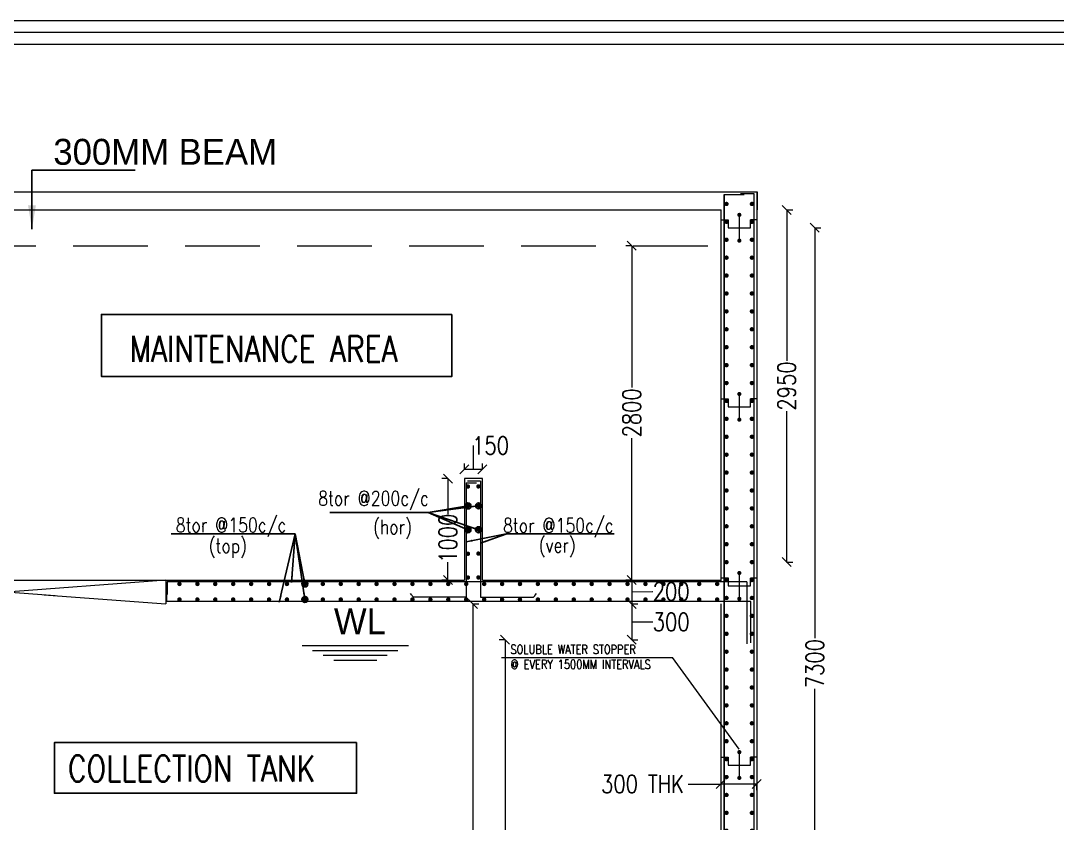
# Model space of a CAD drawing. Header units: millimetres. Extents: x -586673698 to -573385747, y -389867798 to -389752240.
# Drawn here: x -586580574 to -586571900, y -389841259 to -389834537 of the extents above; entities that cross this region are included whole.
import ezdxf
from ezdxf.enums import TextEntityAlignment as Align

# ---------------------------------------------------------------- set-up
doc = ezdxf.new("R2010")
doc.units = ezdxf.units.MM
doc.header["$LTSCALE"] = 100
doc.linetypes.add('( Hidden )', pattern=[0.375, 0.25, -0.125])
for name, color, linetype, lineweight in [('dim', 11, 'Continuous', 13), ('FOOTING', 6, 'Continuous', 13), ('REIN', 1, 'Continuous', 20), ('TBLK FRAME', 6, 'Continuous', 20)]:
    doc.layers.add(name, color=color, linetype=linetype, lineweight=lineweight)
for name, color, linetype in [('DT-PL-SHAFT', 230, 'Continuous'), ('Layer1', 7, 'Continuous'), ('text', 7, 'Continuous')]:
    doc.layers.add(name, color=color, linetype=linetype)
doc.styles.add('Arial', font='arial.ttf')
doc.styles.add('combine', font='romanc.shx', dxfattribs={"width": 0.8})
doc.styles.add('simplex-0.8', font='simplex.shx', dxfattribs={"width": 0.8})
doc.styles.add('TIMESNEWROMAN', font='times.ttf')
doc.dimstyles.new('75 ISO', dxfattribs={"dimtxt": 100, "dimasz": 75, "dimexe": 75, "dimexo": 0.7, "dimgap": 0.4, "dimtad": 0, "dimtoh": 1, "dimdec": 0, "dimdsep": 46, "dimtxsty": 'combine', "dimblk": 'OBLIQUE', "dimcen": 0, "dimclrd": 11, "dimclre": 2, "dimclrt": 4, "dimadec": 1, "dimazin": 2, "dimtfac": 1, "dimtdec": 0, "dimtmove": 2, "dimatfit": 3, "dimldrblk": 'OBLIQUE', "dimfxl": 0, "dimtolj": 1, "dimtzin": 0, "dimlwd": -1, "dimlwe": -1, "dimarcsym": 0})
doc.dimstyles.new('FOOTINF DIM', dxfattribs={"dimtxt": 250, "dimasz": 40, "dimexe": 50, "dimexo": 80, "dimgap": 35, "dimtad": 1, "dimtoh": 1, "dimdec": 0, "dimzin": 1, "dimdsep": 46, "dimtxsty": 'TIMESNEWROMAN', "dimblk": 'TICK', "dimcen": 2, "dimclrd": 7, "dimclre": 250, "dimclrt": 32, "dimadec": 1, "dimazin": 0, "dimtfac": 1, "dimtdec": 0, "dimtix": 1, "dimtmove": 1, "dimatfit": 3, "dimfxl": 0, "dimlwd": -1, "dimlwe": -1, "dimarcsym": 0})
doc.dimstyles.new('V Mts', dxfattribs={"dimtxt": 150, "dimasz": 75, "dimexe": 0.1, "dimexo": 0, "dimgap": 0.01, "dimtad": 1, "dimdec": 0, "dimzin": 3, "dimdsep": 46, "dimtxsty": 'Arial', "dimsah": 1, "dimcen": 0.09375, "dimdle": 0.01, "dimclrd": 8, "dimclre": 8, "dimclrt": 256, "dimadec": 0, "dimazin": 0, "dimtfac": 0.7, "dimtdec": 3, "dimtofl": 0, "dimtmove": 2, "dimatfit": 3, "dimfxl": 0, "dimfrac": 1, "dimtolj": 1, "dimtzin": 0, "dimarcsym": 0})

# ---------------------------------------------------------------- blocks, each defined once
blk = doc.blocks.new('_Oblique')
at = {"color": 0, "linetype": 'ByBlock', "lineweight": -2}
blk.add_line((-0.5, -0.5), (0.5, 0.5), dxfattribs=at)
blk = doc.blocks.new('*D616')
at = {"layer": 'Defpoints', "color": 0, "transparency": 16777216}
for p in [(-586576238.9, -389839721.4), (-586576521.4, -389843721.4), (-586576238.9, -389843721.4)]:
    blk.add_point(p, dxfattribs=at)
at = {"layer": 'dim', "color": 2, "transparency": 16777216}
for p, q in [((-586576520.7, -389839721.4), (-586576571.4, -389839721.4)), ((-586576520.7, -389843721.4), (-586576571.4, -389843721.4))]:
    blk.add_line(p, q, dxfattribs=at)
at = {"layer": 'dim', "color": 11, "transparency": 16777216}
for p, q in [((-586576521.4, -389839721.4), (-586576521.4, -389841509.6)), ((-586576521.4, -389843721.4), (-586576521.4, -389841933.3))]:
    blk.add_line(p, q, dxfattribs=at)
at = {"layer": 'dim', "color": 11, "transparency": 16777216, "xscale": 75, "yscale": 75, "zscale": 75}
for p, rotation in [((-586576521.4, -389839721.4), 90), ((-586576521.4, -389843721.4), 270)]:
    blk.add_blockref('_Oblique', p, dxfattribs=dict(at, rotation=rotation))
at = {"layer": 'dim', "color": 4, "transparency": 16777216, "insert": (-586576521.4, -389841721.4), "char_height": 150, "attachment_point": 5, "rotation": 90, "style": 'simplex-0.8'}
blk.add_mtext('\\A1;4000', dxfattribs=at)
blk = doc.blocks.new('*D617')
at = {"layer": 'Defpoints', "color": 0, "transparency": 16777216}
for p in [(-586574711.1, -389836271.5, -3), (-586573928.9, -389836271.5), (-586574711.1, -389843571.4)]:
    blk.add_point(p, dxfattribs=at)
at = {"layer": 'dim', "color": 2, "transparency": 16777216}
for p, q in [((-586573929.6, -389836271.5), (-586573878.9, -389836271.5)), ((-586573929.6, -389843571.4), (-586573878.9, -389843571.4))]:
    blk.add_line(p, q, dxfattribs=at)
at = {"layer": 'dim', "color": 11, "transparency": 16777216}
for p, q in [((-586573928.9, -389836271.5), (-586573928.9, -389839709.6)), ((-586573928.9, -389843571.4), (-586573928.9, -389840133.3))]:
    blk.add_line(p, q, dxfattribs=at)
at = {"layer": 'dim', "color": 11, "transparency": 16777216, "xscale": 75, "yscale": 75, "zscale": 75}
for p, rotation in [((-586573928.9, -389836271.5), 90), ((-586573928.9, -389843571.4), 270)]:
    blk.add_blockref('_Oblique', p, dxfattribs=dict(at, rotation=rotation))
at = {"layer": 'dim', "color": 4, "transparency": 16777216, "insert": (-586573928.9, -389839921.5), "char_height": 150, "attachment_point": 5, "rotation": 90, "style": 'simplex-0.8'}
blk.add_mtext('\\A1;7300', dxfattribs=at)
blk = doc.blocks.new('*D619')
at = {"layer": 'Defpoints', "color": 0, "transparency": 16777216}
for p in [(-586575460.5, -389836421.5), (-586575320.3, -389836421.5, -1), (-586575320.3, -389839221.4, 2.9)]:
    blk.add_point(p, dxfattribs=at)
at = {"layer": 'dim', "color": 2, "transparency": 16777216}
for p, q in [((-586575459.8, -389836421.5), (-586575510.5, -389836421.5)), ((-586575459.8, -389839221.4), (-586575510.5, -389839221.4))]:
    blk.add_line(p, q, dxfattribs=at)
at = {"layer": 'dim', "color": 11, "transparency": 16777216}
for p, q in [((-586575460.5, -389836421.5), (-586575460.5, -389837609.6)), ((-586575460.5, -389839221.4), (-586575460.5, -389838033.3))]:
    blk.add_line(p, q, dxfattribs=at)
at = {"layer": 'dim', "color": 11, "transparency": 16777216, "xscale": 75, "yscale": 75, "zscale": 75}
for p, rotation in [((-586575460.5, -389836421.5), 90), ((-586575460.5, -389839221.4), 270)]:
    blk.add_blockref('_Oblique', p, dxfattribs=dict(at, rotation=rotation))
at = {"layer": 'dim', "color": 4, "transparency": 16777216, "insert": (-586575460.5, -389837821.4), "char_height": 150, "attachment_point": 5, "rotation": 90, "style": 'simplex-0.8'}
blk.add_mtext('\\A1;2800', dxfattribs=at)
blk = doc.blocks.new('*D620')
at = {"layer": 'Defpoints', "color": 0, "transparency": 16777216}
for p in [(-586574711.1, -389836121.5, -0.1), (-586574163.9, -389836121.5), (-586574711.1, -389839071.4, 2.9)]:
    blk.add_point(p, dxfattribs=at)
at = {"layer": 'dim', "color": 2, "transparency": 16777216}
for p, q in [((-586574164.6, -389836121.5), (-586574113.9, -389836121.5)), ((-586574164.6, -389839071.4), (-586574113.9, -389839071.4))]:
    blk.add_line(p, q, dxfattribs=at)
at = {"layer": 'dim', "color": 11, "transparency": 16777216}
for p, q in [((-586574163.9, -389836121.5), (-586574163.9, -389837384.6)), ((-586574163.9, -389839071.4), (-586574163.9, -389837808.3))]:
    blk.add_line(p, q, dxfattribs=at)
at = {"layer": 'dim', "color": 11, "transparency": 16777216, "xscale": 75, "yscale": 75, "zscale": 75}
for p, rotation in [((-586574163.9, -389836121.5), 90), ((-586574163.9, -389839071.4), 270)]:
    blk.add_blockref('_Oblique', p, dxfattribs=dict(at, rotation=rotation))
at = {"layer": 'dim', "color": 4, "transparency": 16777216, "insert": (-586574163.9, -389837596.5), "char_height": 150, "attachment_point": 5, "rotation": 90, "style": 'simplex-0.8'}
blk.add_mtext('\\A1;2950', dxfattribs=at)
blk = doc.blocks.new('*U531')
at = {"layer": 'REIN', "lineweight": 13, "const_width": 18.4}
for points in [[(-97.1, 0, -1), (-115.5, 0, -1)], [(115.5, 0, -1), (97.1, 0, -1)]]:
    blk.add_lwpolyline(points, format="xyb", close=True, dxfattribs=at)
blk = doc.blocks.new('*U530')
at = {"layer": 'Layer1', "color": 0, "linetype": 'ByBlock', "lineweight": -2}
for p in [(0, 7500), (0, 7350), (0, 7200), (0, 7050), (0, 6900), (0, 6750), (0, 6600), (0, 6450), (0, 6300), (0, 6150), (0, 6000), (0, 5850), (0, 5700), (0, 5550), (0, 5400), (0, 5250), (0, 5100), (0, 4950), (0, 4800), (0, 4650), (0, 4500), (0, 4350), (0, 4200), (0, 4050), (0, 3900), (0, 3750), (0, 3600), (0, 3450), (0, 3300), (0, 3150), (0, 3000), (0, 2850), (0, 2700), (0, 2550), (0, 2400), (0, 2250), (0, 2100), (0, 1950), (0, 1800), (0, 1650), (0, 1500), (0, 1350), (0, 1200), (0, 1050), (0, 900), (0, 750), (0, 600), (0, 450), (0, 300), (0, 150), (0, 0)]:
    blk.add_blockref('*U531', p, dxfattribs=at)
blk = doc.blocks.new('*D622')
at = {"layer": 'Defpoints', "color": 0, "transparency": 16777216}
for p in [(-586574715.6, -389840873.8, 2.9), (-586574415.6, -389840873.8, 2.9), (-586574715.6, -389840930.2)]:
    blk.add_point(p, dxfattribs=at)
at = {"layer": 'dim', "color": 11, "transparency": 16777216}
for p in [(-586574989.6, -389840930.2), (-586574415.6, -389840930.2)]:
    blk.add_line(p, (-586574715.6, -389840930.2), dxfattribs=at)
at = {"layer": 'dim', "color": 2, "transparency": 16777216}
for p, q in [((-586574715.6, -389840929.5), (-586574715.6, -389840980.2)), ((-586574415.6, -389840929.5), (-586574415.6, -389840980.2))]:
    blk.add_line(p, q, dxfattribs=at)
at = {"layer": 'dim', "color": 11, "transparency": 16777216, "xscale": 75, "yscale": 75, "zscale": 75, "rotation": 180}
blk.add_blockref('_Oblique', (-586574715.6, -389840930.2), dxfattribs=at)
at = {"layer": 'dim', "color": 11, "transparency": 16777216, "xscale": 75, "yscale": 75, "zscale": 75}
blk.add_blockref('_Oblique', (-586574415.6, -389840930.2), dxfattribs=at)
at = {"layer": 'dim', "color": 4, "transparency": 16777216, "insert": (-586575370, -389840930.2), "char_height": 150, "attachment_point": 5, "style": 'simplex-0.8'}
blk.add_mtext('\\A1;300 THK', dxfattribs=at)
blk = doc.blocks.new('*D624')
at = {"layer": 'Defpoints', "color": 0, "transparency": 16777216}
for p in [(-586575484.4, -389839221.4, 6.1), (-586575484.4, -389839421.4, 6.1), (-586575460.5, -389839421.4)]:
    blk.add_point(p, dxfattribs=at)
at = {"layer": 'dim', "color": 2, "transparency": 16777216}
for p, q in [((-586575461.1, -389839221.4), (-586575410.5, -389839221.4)), ((-586575461.1, -389839421.4), (-586575410.5, -389839421.4))]:
    blk.add_line(p, q, dxfattribs=at)
at = {"layer": 'dim', "color": 11, "transparency": 16777216}
for p, q in [((-586575460.5, -389839221.4), (-586575460.5, -389839421.4)), ((-586575460.5, -389839321.4), (-586575285.8, -389839317.6)), ((-586575285.8, -389839317.6), (-586575285, -389839317.6))]:
    blk.add_line(p, q, dxfattribs=at)
at = {"layer": 'dim', "color": 11, "transparency": 16777216, "xscale": 75, "yscale": 75, "zscale": 75}
for p, rotation in [((-586575460.5, -389839221.4), 90), ((-586575460.5, -389839421.4), 270)]:
    blk.add_blockref('_Oblique', p, dxfattribs=dict(at, rotation=rotation))
at = {"layer": 'dim', "color": 4, "transparency": 16777216, "insert": (-586575130.3, -389839317.6), "char_height": 150, "attachment_point": 5, "style": 'simplex-0.8'}
blk.add_mtext('\\A1;200', dxfattribs=at)
blk = doc.blocks.new('TICK')
at = {"color": 13, "const_width": 0.1}
for points in [[(-2.12, -2.12), (2.12, 2.12)], [(0, -3), (0, 3)], [(-3, 0), (3, 0)]]:
    blk.add_lwpolyline(points, dxfattribs=at)
blk = doc.blocks.new('*D627')
at = {"layer": 'Defpoints', "color": 0, "transparency": 16777216}
for p in [(-586576999.3, -389838371.4), (-586576861.1, -389838371.4, 3), (-586576861.1, -389839221.4)]:
    blk.add_point(p, dxfattribs=at)
at = {"layer": 'dim', "color": 2, "transparency": 16777216}
for p, q in [((-586576998.6, -389838371.4), (-586577049.3, -389838371.4)), ((-586576998.6, -389839221.4), (-586577049.3, -389839221.4))]:
    blk.add_line(p, q, dxfattribs=at)
at = {"layer": 'dim', "color": 11, "transparency": 16777216}
for p, q in [((-586576999.3, -389838371.4), (-586576999.3, -389838671)), ((-586576999.3, -389839221.4), (-586576999.3, -389839071.8))]:
    blk.add_line(p, q, dxfattribs=at)
at = {"layer": 'dim', "color": 11, "transparency": 16777216, "xscale": 75, "yscale": 75, "zscale": 75}
for p, rotation in [((-586576999.3, -389838371.4), 90), ((-586576999.3, -389839221.4), 270)]:
    blk.add_blockref('_Oblique', p, dxfattribs=dict(at, rotation=rotation))
at = {"layer": 'dim', "color": 4, "transparency": 16777216, "insert": (-586576999.3, -389838871.4), "char_height": 150, "attachment_point": 5, "rotation": 90, "style": 'simplex-0.8'}
blk.add_mtext('\\A1;\\A1;1000', dxfattribs=at)
blk = doc.blocks.new('*D587')
at = {"layer": 'Defpoints', "color": 0, "transparency": 16777216}
for p in [(-586576861.1, -389838295.1), (-586576861.1, -389838371.4, 5.9), (-586576711.1, -389838371.4, -9.4)]:
    blk.add_point(p, dxfattribs=at)
at = {"layer": 'dim', "color": 11, "transparency": 16777216}
for p, q in [((-586576786.1, -389838295.1), (-586576786.1, -389838094.9)), ((-586576786.1, -389838094.9), (-586576785.3, -389838094.9)), ((-586576711.1, -389838295.1), (-586576861.1, -389838295.1))]:
    blk.add_line(p, q, dxfattribs=at)
at = {"layer": 'dim', "color": 2, "transparency": 16777216}
for p, q in [((-586576861.1, -389838295.7), (-586576861.1, -389838245.1)), ((-586576711.1, -389838295.7), (-586576711.1, -389838245.1))]:
    blk.add_line(p, q, dxfattribs=at)
at = {"layer": 'dim', "color": 11, "transparency": 16777216, "xscale": 75, "yscale": 75, "zscale": 75, "rotation": 180}
blk.add_blockref('_Oblique', (-586576861.1, -389838295.1), dxfattribs=at)
at = {"layer": 'dim', "color": 11, "transparency": 16777216, "xscale": 75, "yscale": 75, "zscale": 75}
blk.add_blockref('_Oblique', (-586576711.1, -389838295.1), dxfattribs=at)
at = {"layer": 'dim', "color": 4, "transparency": 16777216, "insert": (-586576642.1, -389838094.9), "char_height": 150, "attachment_point": 5, "style": 'simplex-0.8'}
blk.add_mtext('\\A1;150', dxfattribs=at)
blk = doc.blocks.new('*D588')
at = {"layer": 'Defpoints', "color": 0, "transparency": 16777216}
for p in [(-586576790.2, -389839421.4, 21.3), (-586576790.2, -389843721.4, 7), (-586576790.2, -389843721.4)]:
    blk.add_point(p, dxfattribs=at)
at = {"layer": 'dim', "color": 11, "transparency": 16777216}
for p, q in [((-586576790.2, -389839421.4), (-586576790.2, -389841359.6)), ((-586576790.2, -389843721.4), (-586576790.2, -389841783.3))]:
    blk.add_line(p, q, dxfattribs=at)
at = {"layer": 'dim', "color": 2, "transparency": 16777216}
for p, q in [((-586576786.8, -389839421.4), (-586576740.2, -389839421.4)), ((-586576789.7, -389843721.4), (-586576740.2, -389843721.4))]:
    blk.add_line(p, q, dxfattribs=at)
at = {"layer": 'dim', "color": 11, "transparency": 16777216, "xscale": 75, "yscale": 75, "zscale": 75}
for p, rotation in [((-586576790.2, -389839421.4), 90), ((-586576790.2, -389843721.4), 270)]:
    blk.add_blockref('_Oblique', p, dxfattribs=dict(at, rotation=rotation))
at = {"layer": 'dim', "color": 4, "transparency": 16777216, "insert": (-586576790.2, -389841571.4), "char_height": 150, "attachment_point": 5, "rotation": 90, "style": 'simplex-0.8'}
blk.add_mtext('\\A1;4300', dxfattribs=at)
blk = doc.blocks.new('*D589')
at = {"layer": 'Defpoints', "color": 0, "transparency": 16777216}
for p in [(-586575484.4, -389839421.4, 6.1), (-586575484.4, -389839721.4, 6.1), (-586575460.5, -389839721.4)]:
    blk.add_point(p, dxfattribs=at)
at = {"layer": 'dim', "color": 2, "transparency": 16777216}
for p, q in [((-586575461.1, -389839421.4), (-586575410.5, -389839421.4)), ((-586575461.1, -389839721.4), (-586575410.5, -389839721.4))]:
    blk.add_line(p, q, dxfattribs=at)
at = {"layer": 'dim', "color": 11, "transparency": 16777216}
for p, q in [((-586575460.5, -389839421.4), (-586575460.5, -389839721.4)), ((-586575460.5, -389839571.4), (-586575285.8, -389839572.3)), ((-586575285.8, -389839572.3), (-586575285, -389839572.3))]:
    blk.add_line(p, q, dxfattribs=at)
at = {"layer": 'dim', "color": 11, "transparency": 16777216, "xscale": 75, "yscale": 75, "zscale": 75}
for p, rotation in [((-586575460.5, -389839421.4), 90), ((-586575460.5, -389839721.4), 270)]:
    blk.add_blockref('_Oblique', p, dxfattribs=dict(at, rotation=rotation))
at = {"layer": 'dim', "color": 4, "transparency": 16777216, "insert": (-586575130.3, -389839572.3), "char_height": 150, "attachment_point": 5, "style": 'simplex-0.8'}
blk.add_mtext('\\A1;300', dxfattribs=at)
blk = doc.blocks.new('R5T')
at = {"layer": 'REIN', "color": 4, "lineweight": 20}
for p, q in [((3073208.5, -1156624.9), (3073208.5, -1156515.7)), ((3073133, -1156537), (3073161, -1156537)), ((3073161, -1156570.3), (3073161, -1156537)), ((3073256.1, -1156570.3), (3073161, -1156570.3)), ((3073283, -1156536.5), (3073256.1, -1156536.5)), ((3073256.1, -1156536.5), (3073256.1, -1156570.3))]:
    blk.add_line(p, q, dxfattribs=at)
at = {"layer": 'REIN', "color": 4, "linetype": 'Continuous', "lineweight": 20, "const_width": 8.82}
for points in [[(3073204.1, -1156515.7, 1), (3073212.9, -1156515.7, 1)], [(3073204.1, -1156624.9, 1), (3073212.9, -1156624.9, 1)]]:
    blk.add_lwpolyline(points, format="xyb", close=True, dxfattribs=at)

msp = doc.modelspace()

# ---------------------------------------------------------------- linework, layer by layer
at = {"color": 3}
msp.add_line((-586574411.3, -389836121.5, -1271), (-586574411.3, -389835971.5, -1274), dxfattribs=at)
at = {"color": 13, "lineweight": 5}
for p in [(-586576552.1, -389839869, -1308.1), (-586574560.4, -389840637.1, -1274)]:
    msp.add_line(p, (-586575118.6, -389839869, -1308.1), dxfattribs=at)
at = {"layer": 'dim'}
msp.add_line((-586577164.6, -389838655, -1272.8), (-586577988.8, -389838654.7, -1288.1), dxfattribs=at)
at = {"layer": 'DT-PL-SHAFT', "color": 215, "lineweight": 15, "ltscale": 5, "true_color": 0xa953a0}
msp.add_line((-586582011, -389839721.4, -1268), (-586574711.1, -389839721.4, -1268), dxfattribs=at)
at = {"layer": 'DT-PL-SHAFT', "color": 3, "linetype": '( Hidden )', "lineweight": 15, "ltscale": 25, "elevation": -1283.3}
msp.add_lwpolyline([(-586582011, -389836421.5), (-586574711.1, -389836421.5)], dxfattribs=at)
at = {"layer": 'DT-PL-SHAFT', "color": 11, "lineweight": 15, "ltscale": 5, "true_color": 0xf27172, "elevation": -1280.3}
for points in [[(-586577506.2, -389839854.3), (-586578042.2, -389839854.3)], [(-586577595.2, -389839894.7), (-586577953.3, -389839894.7)]]:
    msp.add_lwpolyline(points, dxfattribs=at)
at = {"layer": 'FOOTING', "color": 3, "linetype": 'Continuous', "lineweight": 9, "ltscale": 0.8}
for p, q in [((-586582011, -389839221.4, -1266.9), (-586576861.1, -389839221.4, -1269)), ((-586576711.1, -389839221.4, -1269.1), (-586574710.9, -389839221.4, -1269.9)), ((-586582011.2, -389839421.4, -1266.9), (-586574711.1, -389839421.4, -1269.9))]:
    msp.add_line(p, q, dxfattribs=at)
for points, elevation in [([(-586582311.2, -389835971.5), (-586574411.1, -389835971.5)], -1283.3), ([(-586582011, -389836121.5), (-586574711.1, -389836121.5)], -1283.3), ([(-586574711.1, -389839221.4), (-586574711.1, -389836121.5)], -1282.2), ([(-586576711.1, -389839221.4), (-586576711.1, -389838371.4), (-586576861.1, -389838371.4), (-586576861.1, -389839221.4)], -1282.2)]:
    msp.add_lwpolyline(points, dxfattribs=dict(at, elevation=elevation))
at = {"layer": 'Layer1'}
for points, elevation in [([(-586576965.8, -389836997.4), (-586579898.9, -389836997.4), (-586579898.9, -389837515.7), (-586576965.8, -389837515.7)], -2567.5), ([(-586577764, -389840582.5), (-586580293, -389840582.5), (-586580293, -389841007.5), (-586577764, -389841007.5)], -1289.2)]:
    msp.add_lwpolyline(points, close=True, dxfattribs=dict(at, elevation=elevation))
at = {"layer": 'REIN', "lineweight": 13}
for p, q in [((-586574686.1, -389835992.5, -1269.5), (-586574519.7, -389835992.5, -1269.5)), ((-586574436.1, -389835986.4, -1269.5), (-586574551.6, -389835986.4, -1269.5)), ((-586576846.1, -389838406.7, -1266.9), (-586576758.8, -389838406.7, -1266.9)), ((-586576726.1, -389838393.4, -1266.9), (-586576834.2, -389838393.4, -1266.9)), ((-586574497.8, -389839237.1, -1272.4), (-586579347.7, -389839237.1, -1278.1))]:
    msp.add_line(p, q, dxfattribs=at)
at = {"layer": 'REIN', "lineweight": 13, "const_width": 18.4, "elevation": -1288.1}
for points in [[(-586576840.7, -389838438.5, 1), (-586576822.3, -389838438.5, 1)], [(-586576752.8, -389838437.4, 1), (-586576734.4, -389838437.4, 1)], [(-586576840.7, -389838601.1, 1), (-586576822.3, -389838601.1, 1)], [(-586576752.8, -389838600, 1), (-586576734.4, -389838600, 1)], [(-586576840.7, -389838801.1, 1), (-586576822.3, -389838801.1, 1)], [(-586576752.8, -389838800, 1), (-586576734.4, -389838800, 1)], [(-586576840.7, -389839001.1, 1), (-586576822.3, -389839001.1, 1)], [(-586576752.8, -389839000, 1), (-586576734.4, -389839000, 1)], [(-586576840.7, -389839201.1, 1), (-586576822.3, -389839201.1, 1)], [(-586576752.8, -389839200, 1), (-586576734.4, -389839200, 1)], [(-586579255.2, -389839254.6, 1), (-586579236.8, -389839254.6, 1)], [(-586579105.2, -389839254.6, 1), (-586579086.8, -389839254.6, 1)], [(-586578955.2, -389839254.6, 1), (-586578936.8, -389839254.6, 1)], [(-586578805.2, -389839254.6, 1), (-586578786.8, -389839254.6, 1)], [(-586578655.2, -389839254.6, 1), (-586578636.8, -389839254.6, 1)], [(-586578505.2, -389839254.6, 1), (-586578486.8, -389839254.6, 1)], [(-586578355.2, -389839254.6, 1), (-586578336.8, -389839254.6, 1)], [(-586578205.2, -389839254.6, 1), (-586578186.8, -389839254.6, 1)], [(-586578055.2, -389839254.6, 1), (-586578036.8, -389839254.6, 1)], [(-586577905.2, -389839254.6, 1), (-586577886.8, -389839254.6, 1)], [(-586577755.2, -389839254.6, 1), (-586577736.8, -389839254.6, 1)], [(-586577605.2, -389839254.6, 1), (-586577586.8, -389839254.6, 1)], [(-586577455.2, -389839254.6, 1), (-586577436.8, -389839254.6, 1)], [(-586577305.2, -389839254.6, 1), (-586577286.8, -389839254.6, 1)], [(-586577155.2, -389839254.6, 1), (-586577136.8, -389839254.6, 1)], [(-586577005.2, -389839254.6, 1), (-586576986.8, -389839254.6, 1)], [(-586576855.2, -389839254.6, 1), (-586576836.8, -389839254.6, 1)], [(-586576705.2, -389839254.6, 1), (-586576686.8, -389839254.6, 1)], [(-586576555.2, -389839254.6, 1), (-586576536.8, -389839254.6, 1)], [(-586576405.2, -389839254.6, 1), (-586576386.8, -389839254.6, 1)], [(-586576255.2, -389839254.6, 1), (-586576236.8, -389839254.6, 1)], [(-586576105.2, -389839254.6, 1), (-586576086.8, -389839254.6, 1)], [(-586575955.2, -389839254.6, 1), (-586575936.8, -389839254.6, 1)], [(-586575805.2, -389839254.6, 1), (-586575786.8, -389839254.6, 1)], [(-586575655.2, -389839254.6, 1), (-586575636.8, -389839254.6, 1)], [(-586575505.2, -389839254.6, 1), (-586575486.8, -389839254.6, 1)], [(-586575355.2, -389839254.6, 1), (-586575336.8, -389839254.6, 1)], [(-586575205.2, -389839254.6, 1), (-586575186.8, -389839254.6, 1)], [(-586575055.2, -389839254.6, 1), (-586575036.8, -389839254.6, 1)], [(-586574905.2, -389839254.6, 1), (-586574886.8, -389839254.6, 1)], [(-586574755.2, -389839254.6, 1), (-586574736.8, -389839254.6, 1)]]:
    msp.add_lwpolyline(points, format="xyb", close=True, dxfattribs=at)

# ---------------------------------------------------------------- block references
at = {"layer": 'text', "color": 7, "xscale": -1.97445126585514, "yscale": 1.97445126585514, "zscale": 1.97445126585514}
for p in [(-580506659.9, -387552679.2, -1271), (-580506659.9, -387554179.2, -1271), (-580506659.9, -387557179.2, -1271)]:
    msp.add_blockref('R5T', p, dxfattribs=at)

# ---------------------------------------------------------------- texts
at = {"layer": 'DT-PL-SHAFT', "color": 1, "lineweight": 15}
msp.add_text('300MM BEAM', height=217.15, dxfattribs=at).set_placement((-586580301.2, -389835743.7, -1273.6))
at = {"layer": 'DT-PL-SHAFT', "color": 140, "lineweight": 15, "style": 'simplex-0.8', "width": 0.8}
for s, p in [('MAINTENANCE AREA', (-586579662.3, -389837393.7, -2555.3)), ('COLLECTION TANK', (-586580179.3, -389840909.1, -1276.9))]:
    msp.add_text(s, height=217.152, dxfattribs=at).set_placement(p)
at = {"layer": 'text', "color": 4, "style": 'simplex-0.8', "width": 0.8}
for s, height, p in [('8tor @200c/c', 119.993, (-586577159.1, -389838633.4, -1271.7)), ('8tor @150c/c', 119.993, (-586578351.2, -389838857, -1276)), ('(hor)', 119.99, (-586577300.7, -389838872.7, -1272.8)), ('8tor @150c/c', 119.993, (-586575612.2, -389838860.4, -1272.8)), ('(top)', 119.99, (-586578681, -389839030.6, -1276)), ('(ver)', 119.99, (-586575930.2, -389839026.9, -1272.8))]:
    msp.add_text(s, height=height, dxfattribs=at).set_placement(p, align=Align.BOTTOM_RIGHT)

# ---------------------------------------------------------------- dimensions: what is measured, and where the dimension line sits
at = {"layer": 'dim'}
for p1, p2, distance, picture, middle in [((-586574711.1, -389839071.4, -1268), (-586574711.1, -389836121.5, -1271), -547.2, '*D620', (-586574163.9, -389837596.5, -1270.9)), ((-586575320.3, -389839221.4, -1268), (-586575320.3, -389836421.5, -1271.9), 140.2, '*D619', (-586575460.5, -389837821.4, -1270.9))]:
    dim = msp.add_aligned_dim(p1=p1, p2=p2, distance=distance, dimstyle='75 ISO', override={"dimtxt": 150, "dimexe": 50, "dimtxsty": 'simplex-0.8', "dimtmove": 1}, dxfattribs=at)
    dim.commit()
    dim.dimension.update_dxf_attribs({"geometry": picture, "text_midpoint": middle})
dim = msp.add_linear_dim(base=(-586576861.1, -389838295.1, -1272.8), p1=(-586576711.1, -389838371.4, -1282.2), p2=(-586576861.1, -389838371.4, -1266.9), angle=180, dimstyle='75 ISO', override={"dimtxt": 150, "dimexe": 50, "dimtxsty": 'simplex-0.8', "dimtmove": 1, "dimfxl": 0.7, "dimfxlon": 1}, dxfattribs=at)
dim.commit()
dim.dimension.update_dxf_attribs({"geometry": '*D587', "text_midpoint": (-586576784.9, -389838094.9, -1272.8)})
for base, p1, p2, angle, text, picture, middle, dimtype in [((-586576999.3, -389838371.4, -1269.9), (-586576861.1, -389839221.4, -1269.9), (-586576861.1, -389838371.4, -1266.9), 90, '\\A1;1000', '*D627', (-586576999.3, -389838871.4, -1269.9), 161), ((-586574715.6, -389840930.2, -1.3), (-586574415.6, -389840873.8, 1.7), (-586574715.6, -389840873.8, 1.7), 180, '<> THK', '*D622', (-586575370, -389840930.2, -1.3), 160)]:
    dim = msp.add_linear_dim(base=base, p1=p1, p2=p2, angle=angle, text=text, dimstyle='75 ISO', override={"dimtxt": 150, "dimexe": 50, "dimtxsty": 'simplex-0.8', "dimtmove": 1, "dimfxl": 0.7, "dimfxlon": 1}, dxfattribs=at)
    dim.commit()
    dim.dimension.update_dxf_attribs({"geometry": picture, "text_midpoint": middle, "dimtype": dimtype})

# ---------------------------------------------------------------- leaders
at = {"color": 13, "lineweight": 5}
for points, override in [([(-586576831.5, -389838601.1, -1288.1), (-586577164.6, -389838655, -1288.1), (-586577988.8, -389838654.7, -1288.1)], {"dimasz": 50, "dimtad": 0, "dimclrd": 11, "dimldrblk": 'Origin', "dimfxl": 100, "dimfxlon": 1, "dimarcsym": 1}), ([(-586576743.6, -389838600, -1288.1), (-586577164.6, -389838655, -1288.1)], {"dimasz": 50, "dimtad": 0, "dimclrd": 11, "dimldrblk": 'Origin', "dimfxl": 100, "dimfxlon": 1, "dimarcsym": 1}), ([(-586576831.5, -389838801.1, -1288.1), (-586577164.6, -389838655, -1288.1)], {"dimasz": 50, "dimtad": 0, "dimclrd": 11, "dimldrblk": 'Origin', "dimfxl": 100, "dimfxlon": 1, "dimarcsym": 1}), ([(-586576743.6, -389838800, -1288.1), (-586577164.6, -389838655, -1288.1)], {"dimasz": 50, "dimtad": 0, "dimclrd": 11, "dimldrblk": 'Origin', "dimfxl": 100, "dimfxlon": 1, "dimarcsym": 1}), ([(-586578196, -389839254.6, -1288.1), (-586578278.1, -389838833.3, -1288.1), (-586579316.3, -389838833.3, -1288.1)], {"dimasz": 50, "dimtad": 0, "dimclrd": 11, "dimldrblk": 'Origin', "dimfxl": 100, "dimfxlon": 1, "dimarcsym": 1}), ([(-586578307.8, -389839241, -1284.5), (-586578278.1, -389838833.3, -1284.5)], {"dimasz": 50, "dimtad": 0, "dimclrd": 11, "dimfxl": 100, "dimfxlon": 1, "dimarcsym": 1}), ([(-586576845.9, -389838901.5, -1288.1), (-586576512.6, -389838834.6, -1288.1), (-586575608.4, -389838835.1, -1288.1)], {"dimasz": 50, "dimtad": 0, "dimclrd": 11, "dimfxl": 100, "dimfxlon": 1, "dimarcsym": 1}), ([(-586576727.4, -389838913.4, -1288.1), (-586576515.8, -389838836.6, -1288.1)], {"dimasz": 50, "dimtad": 0, "dimclrd": 11, "dimfxl": 100, "dimfxlon": 1, "dimarcsym": 1})]:
    msp.add_leader(points, dimstyle='FOOTINF DIM', override=override, dxfattribs=at)
at = {"layer": 'DT-PL-SHAFT', "color": 1, "lineweight": 15, "ltscale": 5}
msp.add_leader([(-586580480.3, -389836282.8, -1283.2), (-586580480.3, -389835789.9, -1283.2), (-586579616.1, -389835789.9, -1283.2)], dimstyle='V Mts', override={"dimasz": 200, "dimgap": 0.01, "dimtad": 0, "dimclrd": 5}, dxfattribs=at)

# ---------------------------------------------------------------- next in the draw order: texts
at = {"layer": 'DT-PL-SHAFT', "color": 140, "lineweight": 15, "insert": (-586577735.4, -389839566.8, -1264.9), "char_height": 217.15, "width": 15478.707, "attachment_point": 5, "bg_fill": 2}
msp.add_mtext('WL', dxfattribs=at)

# ---------------------------------------------------------------- next in the draw order: linework, layer by layer
at = {"color": 1}
msp.add_line((-586574686.1, -389835992.5, -1269.5), (-586574686.1, -389844546.4, -1279.3), dxfattribs=at)
at = {"layer": 'DT-PL-SHAFT', "color": 8, "lineweight": 0, "ltscale": 5}
for p, q in [((-586582011.4, -389839221.4, -1266.9), (-586579360.8, -389839421.4, -1269.9)), ((-586579361.1, -389839221.4, -1269.9), (-586582011.2, -389839421.4, -1266.9))]:
    msp.add_line(p, q, dxfattribs=at)
at = {"layer": 'DT-PL-SHAFT', "color": 11, "lineweight": 15, "ltscale": 5, "true_color": 0xf27172, "elevation": -1280.3}
for points in [[(-586577328.4, -389839773.5), (-586578220.1, -389839773.5)], [(-586577417.3, -389839813.9), (-586578131.2, -389839813.9)]]:
    msp.add_lwpolyline(points, dxfattribs=at)
at = {"layer": 'FOOTING', "color": 3, "linetype": 'Continuous', "lineweight": 9, "ltscale": 0.8}
for p, q in [((-586574411.3, -389843721.4, -1271), (-586574411.3, -389836121.5, -1271)), ((-586579361.1, -389839221.4, -1269.8), (-586579361.1, -389839421.4, -1271.7))]:
    msp.add_line(p, q, dxfattribs=at)
at = {"layer": 'FOOTING', "color": 3, "linetype": 'Continuous', "lineweight": 9, "ltscale": 0.8, "elevation": -1282.2}
msp.add_lwpolyline([(-586574711.1, -389843721.4), (-586574711.1, -389839421.4)], dxfattribs=at)
at = {"layer": 'REIN', "lineweight": 13}
for p, q in [((-586574436.2, -389844546.4, -1279.3), (-586574436.1, -389835986.4, -1271)), ((-586576846.1, -389838406.7, -1266.9), (-586576845.6, -389839365.3, 21.5)), ((-586576726.1, -389838393.4, -1266.9), (-586576725.6, -389839365.3, 21.5)), ((-586579354.7, -389839288.4, -1278.8), (-586579354.7, -389839403.5, -1275.8)), ((-586579347.7, -389839237.1, -1278.1), (-586579347.7, -389839342.6, -1278.1)), ((-586574497.8, -389839237.1, -1272.3), (-586574497.8, -389839755.1, -1272.3)), ((-586574465.2, -389839402.4, -1275.4), (-586579354.7, -389839402.4, -1281.2)), ((-586577288.5, -389839365.3, 21.5), (-586577313.3, -389839334.8, 21.4)), ((-586576845.6, -389839365.3, 21.5), (-586577288.5, -389839365.3, 21.5)), ((-586576725.6, -389839365.3, 21.5), (-586576282.7, -389839365.3, 21.5)), ((-586576282.7, -389839365.3, 21.5), (-586576257.9, -389839334.8, 21.4)), ((-586574465.2, -389839746.6, -1275.8), (-586574465.2, -389839402.4, -1275.4))]:
    msp.add_line(p, q, dxfattribs=at)
at = {"layer": 'REIN', "lineweight": 13, "const_width": 18.4, "elevation": -1288.1}
for points in [[(-586579255.2, -389839384.7, 1), (-586579236.8, -389839384.7, 1)], [(-586579105.2, -389839384.7, 1), (-586579086.8, -389839384.7, 1)], [(-586578955.2, -389839384.7, 1), (-586578936.8, -389839384.7, 1)], [(-586578805.2, -389839384.7, 1), (-586578786.8, -389839384.7, 1)], [(-586578655.2, -389839384.7, 1), (-586578636.8, -389839384.7, 1)], [(-586578505.2, -389839384.7, 1), (-586578486.8, -389839384.7, 1)], [(-586578355.2, -389839384.7, 1), (-586578336.8, -389839384.7, 1)], [(-586578205.2, -389839384.7, 1), (-586578186.8, -389839384.7, 1)], [(-586578055.2, -389839384.7, 1), (-586578036.8, -389839384.7, 1)], [(-586577905.2, -389839384.7, 1), (-586577886.8, -389839384.7, 1)], [(-586577755.2, -389839384.7, 1), (-586577736.8, -389839384.7, 1)], [(-586577605.2, -389839384.7, 1), (-586577586.8, -389839384.7, 1)], [(-586577455.2, -389839384.7, 1), (-586577436.8, -389839384.7, 1)], [(-586577305.2, -389839384.7, 1), (-586577286.8, -389839384.7, 1)], [(-586577155.2, -389839384.7, 1), (-586577136.8, -389839384.7, 1)], [(-586577005.2, -389839384.7, 1), (-586576986.8, -389839384.7, 1)], [(-586576855.2, -389839384.7, 1), (-586576836.8, -389839384.7, 1)], [(-586576705.2, -389839384.7, 1), (-586576686.8, -389839384.7, 1)], [(-586576555.2, -389839384.7, 1), (-586576536.8, -389839384.7, 1)], [(-586576405.2, -389839384.7, 1), (-586576386.8, -389839384.7, 1)], [(-586576255.2, -389839384.7, 1), (-586576236.8, -389839384.7, 1)], [(-586576105.2, -389839384.7, 1), (-586576086.8, -389839384.7, 1)], [(-586575955.2, -389839384.7, 1), (-586575936.8, -389839384.7, 1)], [(-586575805.2, -389839384.7, 1), (-586575786.8, -389839384.7, 1)], [(-586575655.2, -389839384.7, 1), (-586575636.8, -389839384.7, 1)], [(-586575505.2, -389839384.7, 1), (-586575486.8, -389839384.7, 1)], [(-586575355.2, -389839384.7, 1), (-586575336.8, -389839384.7, 1)], [(-586575205.2, -389839384.7, 1), (-586575186.8, -389839384.7, 1)], [(-586575055.2, -389839384.7, 1), (-586575036.8, -389839384.7, 1)], [(-586574905.2, -389839384.7, 1), (-586574886.8, -389839384.7, 1)], [(-586574755.2, -389839384.7, 1), (-586574736.8, -389839384.7, 1)]]:
    msp.add_lwpolyline(points, format="xyb", close=True, dxfattribs=at)
at = {"layer": 'TBLK FRAME', "lineweight": 20, "elevation": -1271}
for points in [[(-586584922, -389834537), (-586584922, -389866860.5), (-586539212.1, -389866860.5), (-586539212.1, -389834537)], [(-586584822, -389834637.1), (-586584822, -389866760.4), (-586539312.2, -389866760.4), (-586539312.2, -389834637.1)], [(-586584721.9, -389834737.2), (-586584721.9, -389866660.4), (-586539412.2, -389866660.4), (-586539412.2, -389834737.2)]]:
    msp.add_lwpolyline(points, close=True, dxfattribs=at)

# ---------------------------------------------------------------- next in the draw order: block references
at = {"layer": 'Layer1', "xscale": -1}
msp.add_blockref('*U530', (-586574561.5, -389843571.6, -1274.1), dxfattribs=at)
at = {"layer": 'text', "color": 7, "xscale": -1.97445126585514, "yscale": 1.97445126585514, "zscale": 1.97445126585514}
msp.add_blockref('R5T', (-580506659.9, -387555679.2, -1271), dxfattribs=at)

# ---------------------------------------------------------------- next in the draw order: texts
at = {"layer": 'text', "color": 4, "insert": (-586576475.9, -389839765.4, -1285.2), "char_height": 75, "width": 5753.674, "attachment_point": 1, "style": 'simplex-0.8'}
msp.add_mtext('SOLUBLE WATER STOPPER \\P@ EVERY 1500MM INTERVALS', dxfattribs=at)

# ---------------------------------------------------------------- next in the draw order: dimensions: what is measured, and where the dimension line sits
at = {"layer": 'dim'}
for base, p1, p2, picture, middle in [((-586573928.9, -389836271.5, -1268), (-586574711.1, -389843571.4, -1268), (-586574711.1, -389836271.5, -1271), '*D617', (-586573928.9, -389839921.5, -1268)), ((-586576790.2, -389843721.4, -1290.3), (-586576790.2, -389839421.4, -1269), (-586576790.2, -389843721.4, -1283.3), '*D588', (-586576790.2, -389841571.4, -1290.3)), ((-586576521.4, -389843721.4, -1268), (-586576238.9, -389839721.4, -1268), (-586576238.9, -389843721.4, -1268), '*D616', (-586576521.4, -389841721.4, -1268))]:
    dim = msp.add_linear_dim(base=base, p1=p1, p2=p2, angle=90, dimstyle='75 ISO', override={"dimtxt": 150, "dimexe": 50, "dimtxsty": 'simplex-0.8', "dimtmove": 1}, dxfattribs=at)
    dim.commit()
    dim.dimension.update_dxf_attribs({"geometry": picture, "text_midpoint": middle})
for base, p1, p2, picture, middle in [((-586575460.5, -389839421.4, -1270.9), (-586575484.4, -389839221.4, -1264.8), (-586575484.4, -389839421.4, -1264.8), '*D624', (-586575284.6, -389839317.6, -1270.9)), ((-586575460.5, -389839721.4, -1270.9), (-586575484.4, -389839421.4, -1264.8), (-586575484.4, -389839721.4, -1264.8), '*D589', (-586575284.6, -389839572.3, -1270.9))]:
    dim = msp.add_linear_dim(base=base, p1=p1, p2=p2, angle=90, dimstyle='75 ISO', override={"dimtxt": 150, "dimexe": 50, "dimtxsty": 'simplex-0.8', "dimtmove": 1, "dimfxl": 0.7, "dimfxlon": 1}, dxfattribs=at)
    dim.commit()
    dim.dimension.update_dxf_attribs({"geometry": picture, "text_midpoint": middle, "dimtype": 160})

# ---------------------------------------------------------------- next in the draw order: leaders
at = {"color": 13, "lineweight": 5}
for points, override in [([(-586578410.5, -389839406.3, -1287.7), (-586578278.1, -389838833.3, -1287.7)], {"dimasz": 50, "dimtad": 0, "dimclrd": 11, "dimfxl": 100, "dimfxlon": 1, "dimarcsym": 1}), ([(-586578196, -389839384.7, -1288.1), (-586578278.1, -389838833.3, -1288.1)], {"dimasz": 50, "dimtad": 0, "dimclrd": 11, "dimldrblk": 'Origin', "dimfxl": 100, "dimfxlon": 1, "dimarcsym": 1})]:
    msp.add_leader(points, dimstyle='FOOTINF DIM', override=override, dxfattribs=at)

doc.saveas('drawing.dxf')
